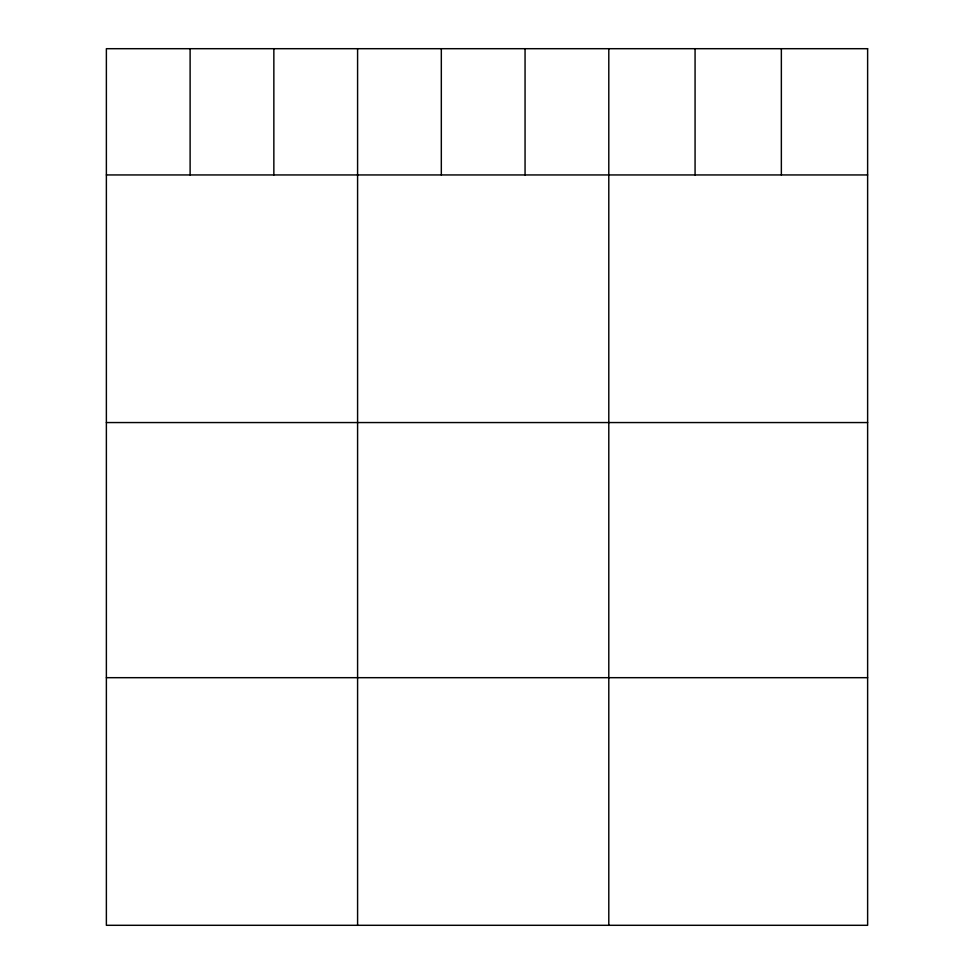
<?xml version="1.0" encoding="UTF-8"?>
<svg xmlns="http://www.w3.org/2000/svg" width="974" height="974" viewBox="0 0 974 974"><rect width="100%" height="100%" fill="white"/><g stroke="black" fill="none" stroke-linecap="round" stroke-linejoin="round"><path stroke-width="1.46" d="M106.373 174.943L867.627 174.943M106.373 422.558L867.627 422.558M106.373 677.685L867.627 677.685M781.355 48.7L781.355 174.943M695.071 48.7L695.071 174.943M608.799 48.7L608.799 925.3M525.059 48.7L525.059 174.943M441.319 48.7L441.319 174.943M357.592 48.7L357.592 925.3M273.852 48.7L273.852 174.943M190.113 48.7L190.113 174.943M867.627 48.7L106.373 48.7L106.373 925.3L867.627 925.3L867.627 48.7"/></g></svg>
